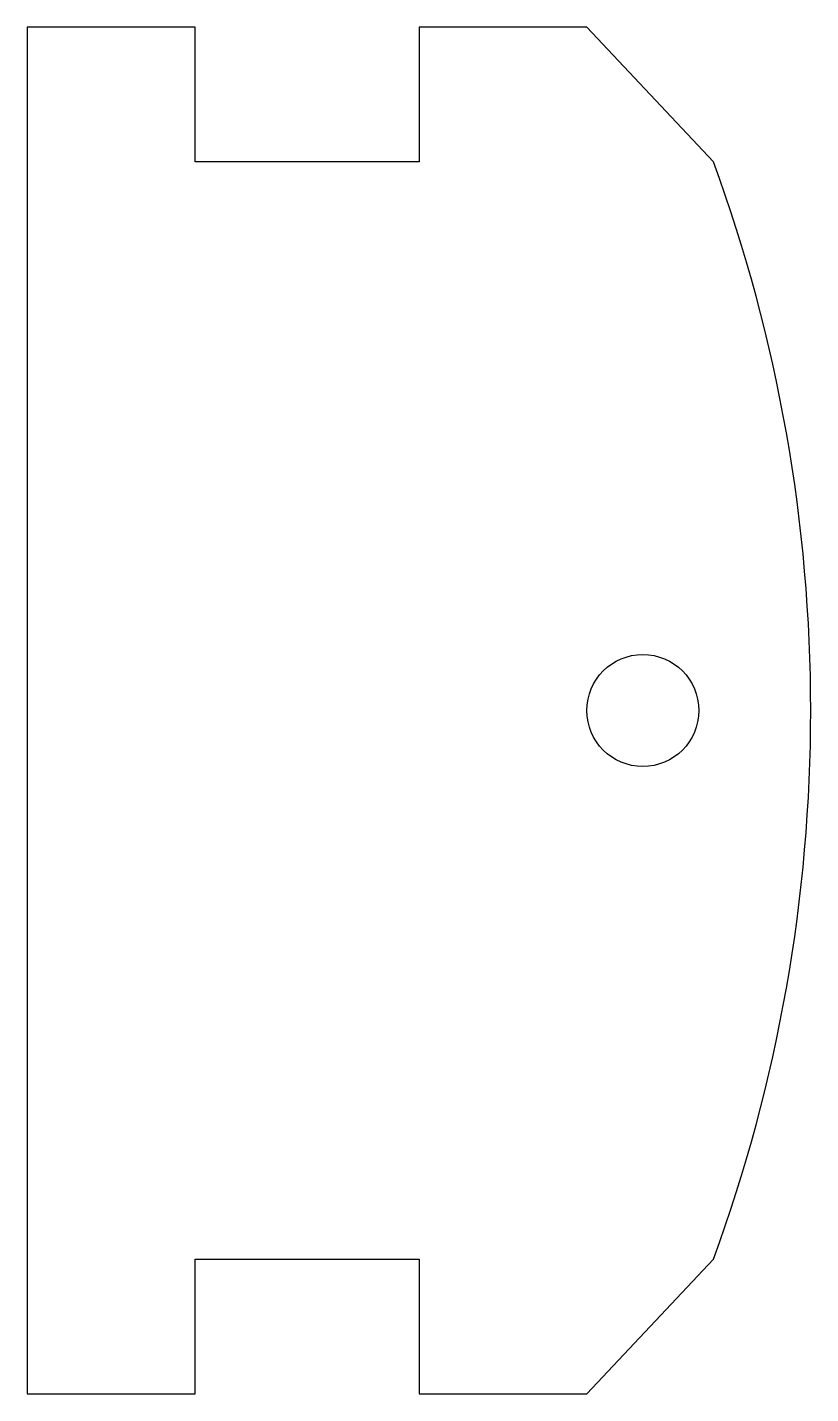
# Model space of a CAD drawing. Header units: millimetres. Extents: x -15 to 55, y -110 to 12.
import ezdxf

# ---------------------------------------------------------------- set-up
doc = ezdxf.new("R2010")
doc.units = ezdxf.units.MM

msp = doc.modelspace()

# ---------------------------------------------------------------- linework, layer by layer
msp.add_lwpolyline([(46.32, -98, 0.177229), (46.32, 0), (35, 12), (20, 12), (20, 0), (0, 0), (0, 12), (-15, 12), (-15, -110), (0, -110), (0, -98), (20, -98), (20, -110), (35, -110)], format="xyb", close=True)
msp.add_circle((40, -49), 5)

doc.saveas('drawing.dxf')
